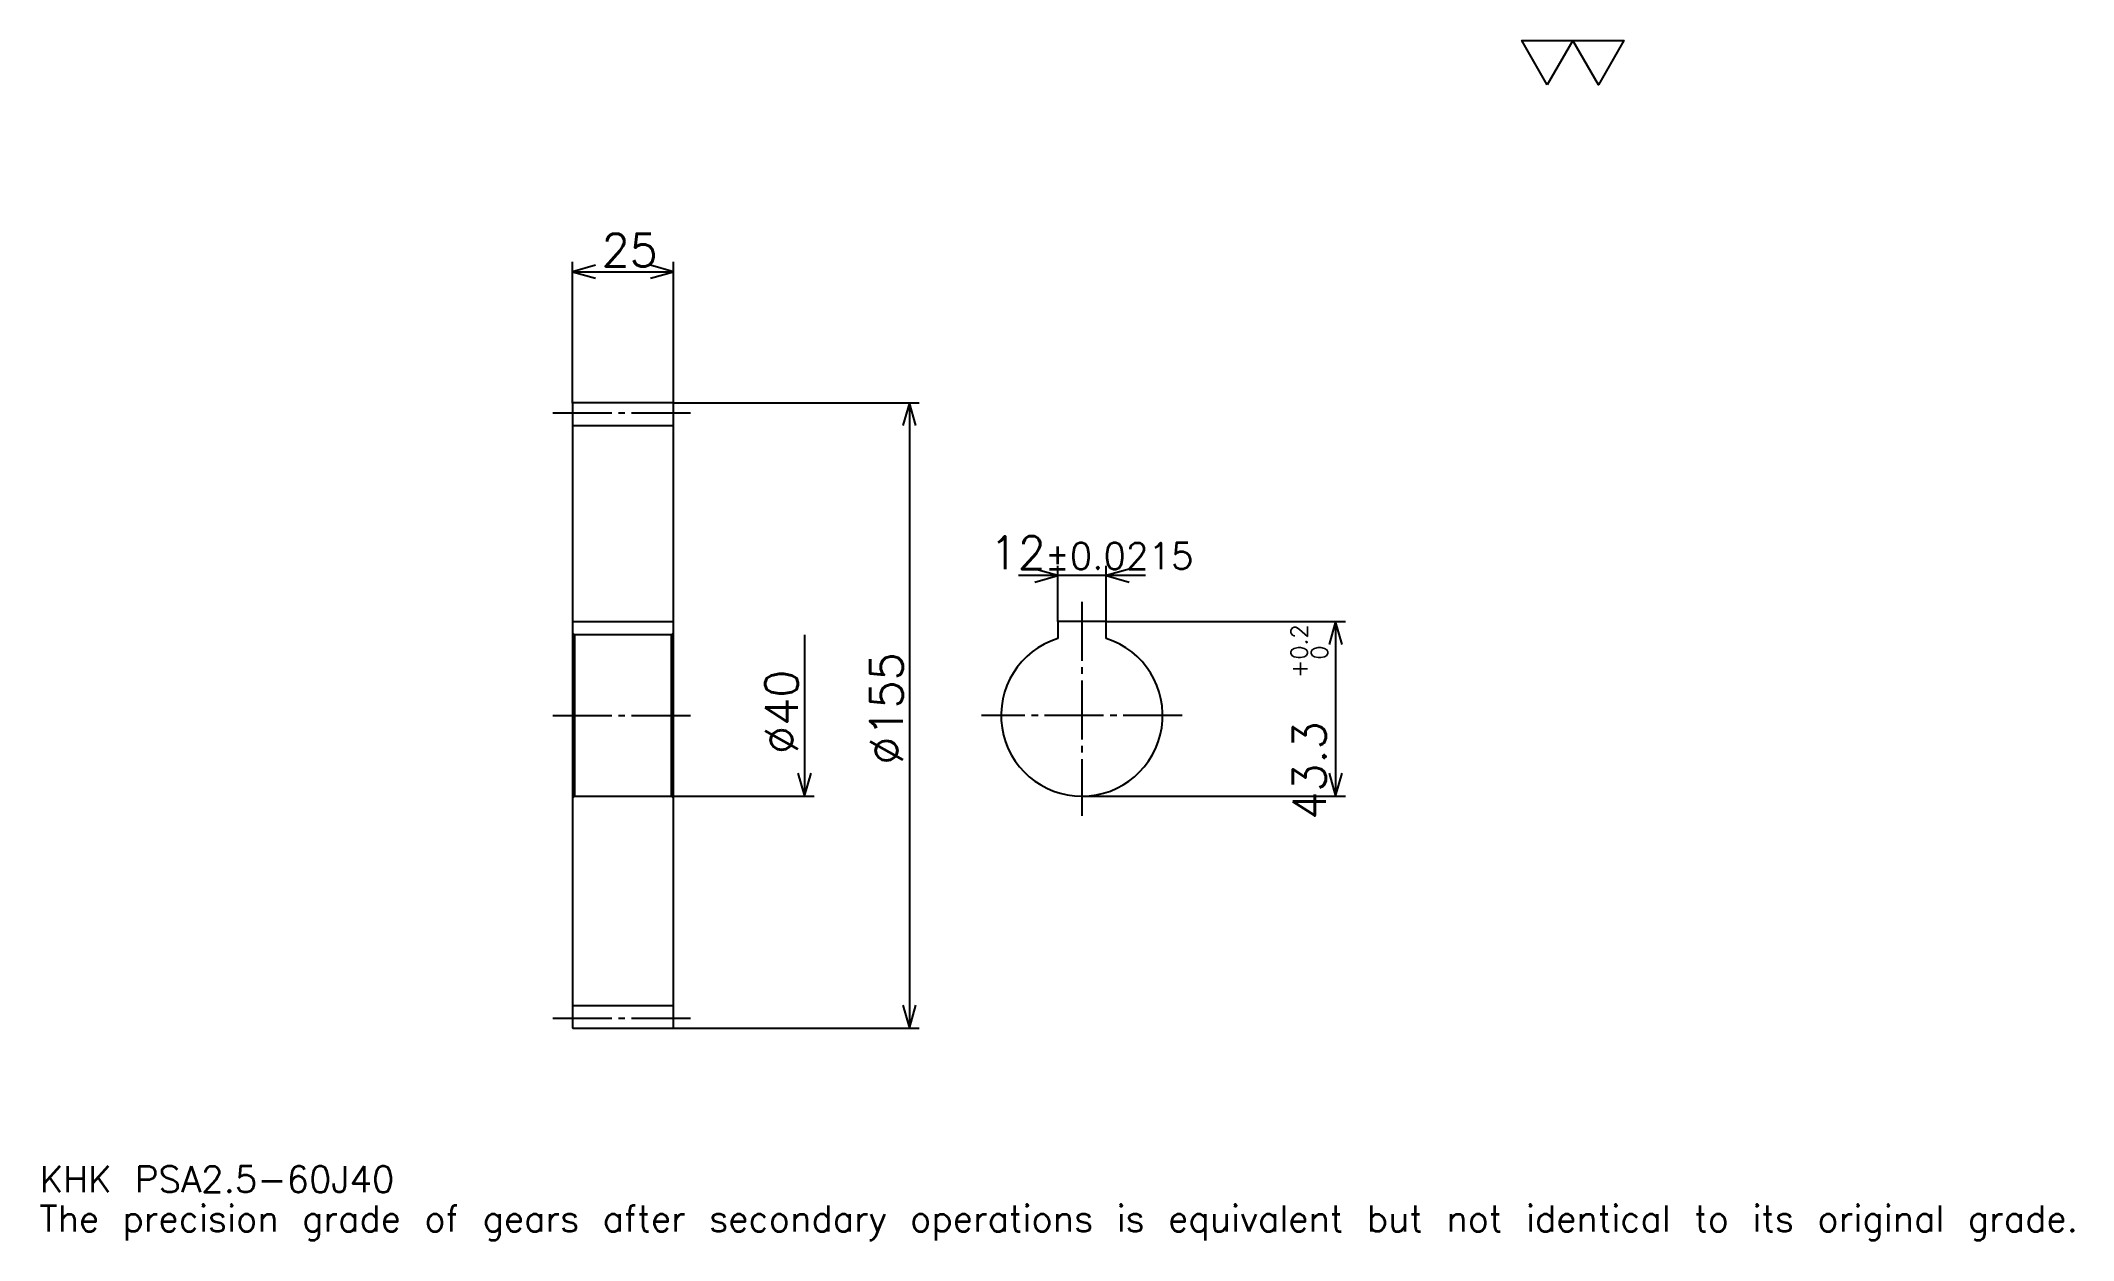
# Model space of a CAD drawing. Extents: x 17 to 520, y 6 to 303.
import ezdxf

# ---------------------------------------------------------------- set-up
doc = ezdxf.new("R2010")
doc.units = 0
doc.linetypes.add('DASHDOT', pattern=[19.483695, 14.612772, -1.623641, 1.623641, -1.623641])
doc.layers.get('0').update_dxf_attribs({"linetype": 'CONTINUOUS'})
doc.layers.add('DASHDOT', color=6, linetype='DASHDOT')
doc.styles.add('KANJI', font='TXT', dxfattribs={"bigfont": 'BIGFONT'})

msp = doc.modelspace()

# ---------------------------------------------------------------- linework, layer by layer
at = {"color": 5}
for p, q in [((148.229614, 213.50882), (148.229614, 248.417114)), ((173.229614, 213.50882), (173.229614, 248.417114)), ((148.229614, 245.981644), (173.229614, 245.981644)), ((148.229614, 213.408813), (148.229614, 213.50882)), ((173.129608, 213.50882), (173.229614, 213.50882)), ((173.229614, 213.50882), (234.116165, 213.50882)), ((173.229614, 213.408813), (173.229614, 213.50882)), ((231.680695, 213.50882), (231.680695, 58.50882)), ((268.411682, 159.308823), (268.411682, 173.109772)), ((280.411682, 159.308823), (280.411682, 173.109772)), ((290.153534, 170.674316), (258.66983, 170.674316)), ((280.411682, 159.308823), (339.674591, 159.308823)), ((337.239136, 159.308823), (337.239136, 116.00882)), ((205.702438, 156.00882), (205.702438, 116.00882)), ((173.229614, 116.00882), (208.137909, 116.00882)), ((274.411682, 116.00882), (339.674591, 116.00882)), ((173.129608, 58.50882), (173.229614, 58.50882)), ((173.229614, 58.50882), (234.116165, 58.50882))]:
    msp.add_line(p, q, dxfattribs=at)
at = {"color": 4}
for p, q in [((148.229614, 207.88382), (173.229614, 207.88382)), ((148.229614, 159.308823), (173.229614, 159.308823)), ((173.229614, 156.50882), (172.729614, 156.00882)), ((148.229614, 115.50882), (148.729614, 116.00882)), ((173.229614, 115.50882), (172.729614, 116.00882)), ((148.229614, 64.13382), (173.229614, 64.13382))]:
    msp.add_line(p, q, dxfattribs=at)
at = {"color": 7}
msp.add_lwpolyline([(389.67392, 292.255432), (383.341705, 303.231262), (408.670532, 303.231262), (402.338318, 292.255432), (396.006134, 303.231262), (389.67392, 292.255432)], dxfattribs=at)
at = {"color": 5}
for points in [[(153.912354, 247.605286), (148.229614, 245.981644), (153.912354, 244.358002)], [(167.546875, 244.358002), (173.229614, 245.981644), (167.546875, 247.605286)], [(233.304352, 207.82608), (231.680695, 213.50882), (230.057068, 207.82608)], [(262.728943, 169.050659), (268.411682, 170.674316), (262.728943, 172.297943)], [(286.094421, 172.297943), (280.411682, 170.674316), (286.094421, 169.050659)], [(338.862793, 153.626068), (337.239136, 159.308823), (335.615479, 153.626068)], [(204.078796, 121.691566), (205.702438, 116.00882), (207.32608, 121.691566)], [(335.615479, 121.691566), (337.239136, 116.00882), (338.862793, 121.691566)], [(230.057068, 64.191566), (231.680695, 58.50882), (233.304352, 64.191566)]]:
    msp.add_lwpolyline(points, dxfattribs=at)
at = {"color": 4}
for points in [[(148.229614, 115.50882), (148.229614, 58.608818), (148.32962, 58.50882), (173.129608, 58.50882), (173.229614, 58.608818), (173.229614, 213.408813), (173.129608, 213.50882), (148.32962, 213.50882), (148.229614, 213.408813), (148.229614, 115.50882)], [(148.229614, 156.50882), (148.729614, 156.00882), (148.729614, 116.00882), (172.729614, 116.00882), (172.729614, 156.00882), (148.729614, 156.00882)], [(280.411682, 155.087601), (280.411682, 159.308823), (268.411682, 159.308823), (268.411682, 155.087601)]]:
    msp.add_lwpolyline(points, dxfattribs=at)
msp.add_arc((274.411682, 136.00882), 20, 107.45760275, 72.54239725, dxfattribs=at)
at = {"layer": 'DASHDOT', "color": 7}
for p, q in [((143.358688, 211.00882), (178.10054, 211.00882)), ((274.411682, 164.179749), (274.411682, 111.137894)), ((143.358688, 136.00882), (178.10054, 136.00882)), ((299.282593, 136.00882), (249.540756, 136.00882)), ((143.358688, 61.00882), (178.10054, 61.00882))]:
    msp.add_line(p, q, dxfattribs=at)

# ---------------------------------------------------------------- texts
at = {"color": 7, "style": 'KANJI'}
for s, height, p in [('25', 8.118207, (155.452774, 247.280548)), ('12', 8.118207, (251.565445, 172.297943)), ('%%p0.0215', 6.494565, (265.28421, 172.297943)), ('KHK PSA2.5-60J40', 6.494565, (16.236414, 17.860054)), ('The precision grade of gears after secondary operations is equivalent but not identical to its original grade.', 6.494565, (16.236414, 8.118207))]:
    msp.add_text(s, height=height, dxfattribs=at).set_placement(p)
for s, height, p in [('0.2', 4.059103, (330.257477, 149.865906)), ('0', 4.059103, (335.290771, 149.865906)), ('%%c40', 8.118207, (204.078796, 126.469925)), ('%%c155', 8.118207, (230.057068, 123.831512)), ('+', 4.059103, (330.257477, 145.319717)), ('43.3', 8.118207, (334.80368, 110.180908))]:
    msp.add_text(s, height=height, rotation=90, dxfattribs=at).set_placement(p)

doc.saveas('drawing.dxf')
